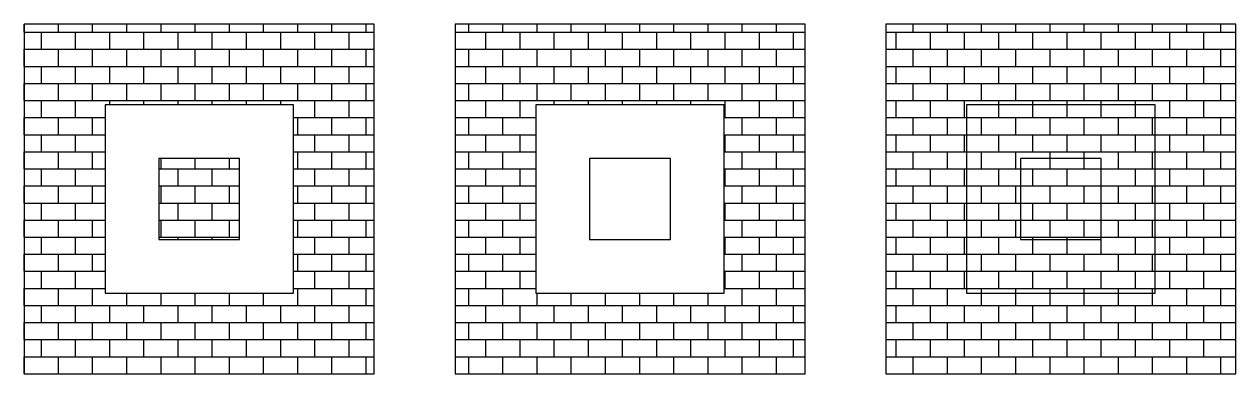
# Model space of a CAD drawing. Header units: millimetres. Extents: x 0 to 22500, y 0 to 6500.
import ezdxf

# ---------------------------------------------------------------- set-up
doc = ezdxf.new("R2010")
doc.units = ezdxf.units.MM
doc.layers.add('Boundary', color=7, linetype='Continuous', lineweight=30)
doc.layers.add('Hatch', color=7, linetype='Continuous', lineweight=30)

msp = doc.modelspace()

# ---------------------------------------------------------------- hatches: boundary and pattern name
at = {"layer": 'Hatch'}
h = msp.add_hatch(dxfattribs=at)
h.set_pattern_fill('BRICK', color=256, scale=50, style=0)
h.paths.add_polyline_path([(6500, 6500), (0, 6500), (0, 0), (6500, 0)])
h.paths.add_polyline_path([(5000, 5000), (5000, 1500), (1500, 1500), (1500, 5000)], flags=16)
h.paths.add_polyline_path([(2500, 4000), (4000, 4000), (4000, 2500), (2500, 2500)], flags=0)
h = msp.add_hatch(dxfattribs=at)
h.set_pattern_fill('BRICK', color=256, scale=50)
h.paths.add_polyline_path([(14500, 6500), (8000, 6500), (8000, 0), (14500, 0)])
h.paths.add_polyline_path([(13000, 5000), (13000, 1500), (9500, 1500), (9500, 5000)], flags=16)
h.paths.add_polyline_path([(12000, 4000), (12000, 2500), (10500, 2500), (10500, 4000)], flags=0)
h = msp.add_hatch(dxfattribs=at)
h.set_pattern_fill('BRICK', color=256, scale=50, style=2)
h.paths.add_polyline_path([(22500, 6500), (16000, 6500), (16000, 0), (22500, 0)])
h.paths.add_polyline_path([(21000, 5000), (21000, 1500), (17500, 1500), (17500, 5000)], flags=16)
h.paths.add_polyline_path([(20000, 4000), (20000, 2500), (18500, 2500), (18500, 4000)], flags=0)

# ---------------------------------------------------------------- linework, layer by layer
at = {"layer": 'Boundary'}
for points in [[(0, 0), (6500, 0), (6500, 6500), (0, 6500)], [(8000, 0), (14500, 0), (14500, 6500), (8000, 6500)], [(16000, 0), (22500, 0), (22500, 6500), (16000, 6500)], [(1500, 1500), (5000, 1500), (5000, 5000), (1500, 5000)], [(9500, 1500), (13000, 1500), (13000, 5000), (9500, 5000)], [(17500, 1500), (21000, 1500), (21000, 5000), (17500, 5000)], [(2500, 2500), (4000, 2500), (4000, 4000), (2500, 4000)], [(10500, 2500), (12000, 2500), (12000, 4000), (10500, 4000)], [(18500, 2500), (20000, 2500), (20000, 4000), (18500, 4000)]]:
    msp.add_lwpolyline(points, close=True, dxfattribs=at)

doc.saveas('drawing.dxf')
